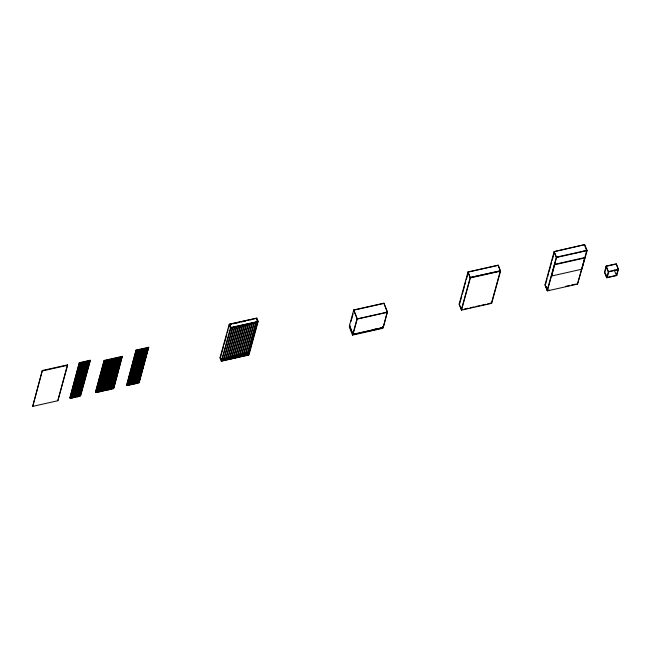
<?xml version="1.0" encoding="UTF-8"?>
<svg xmlns="http://www.w3.org/2000/svg" width="651" height="651" viewBox="0 0 651 651"><rect width="100%" height="100%" fill="white"/><g stroke="black" fill="none" stroke-linecap="round" stroke-linejoin="round"><path stroke-width="0.98" d="M42.315 370.517L32.713 406.379L57.841 400.739L67.606 365.276L67.452 364.877L42.315 370.517L32.713 406.379M67.452 364.877L57.841 400.739M79.349 362.672L69.877 398.038L80.683 395.613L90.318 360.646L90.155 360.247L79.349 362.672L69.877 398.038M70.487 398.331L79.959 362.965L70.487 398.331L71.748 398.054L81.22 362.688L71.748 398.054M72.196 397.948L81.668 362.583L72.196 397.948L73.457 397.663L82.929 362.306M82.661 363.274L73.457 397.663M83.108 363.177L73.905 397.566L75.166 397.281L84.638 361.915L75.272 395.914M73.905 397.566L83.377 362.2M75.614 397.183L85.086 361.818L75.459 396.784L76.875 396.898L86.347 361.533M86.078 362.509L76.875 396.898M86.526 362.404L77.323 396.801L78.584 396.516L88.056 361.15L78.584 396.516M77.323 396.801L86.795 361.435M79.031 396.418L88.503 361.053L79.031 396.418L80.293 396.133L90.155 360.247M80.398 394.758L89.765 360.768L89.919 361.167L88.666 361.451M100.425 391.178L113.762 388.183L122.258 356.349L104.168 360.41L95.502 391.845L95.664 392.244L98.521 391.609M95.664 392.244L104.168 360.41M96.503 392.496L104.998 360.654L96.503 392.496L97.756 392.211L106.259 360.369L97.756 392.211M98.211 392.114L106.707 360.272L98.049 391.715L99.465 391.829L107.968 359.987L99.465 391.829M99.92 391.731L108.416 359.889L99.92 391.731L101.174 391.446L109.677 359.604M101.279 390.095L109.417 360.556M109.864 360.459L101.629 391.341L102.882 391.064L111.386 359.222L102.882 391.064M101.629 391.341L110.125 359.507M103.338 390.958L111.842 359.124L103.175 390.559L104.591 390.681L113.095 358.839L104.591 390.681M105.047 390.576L113.551 358.734L105.047 390.576L106.3 390.291L114.804 358.457M106.406 388.94L114.543 359.409M114.991 359.303L106.756 390.193L108.009 389.908L116.513 358.074L108.009 389.908M106.756 390.193L115.26 358.351M108.465 389.811L116.968 357.969L108.465 389.811L109.718 389.526L118.222 357.684M109.824 388.175L117.961 358.644M118.409 358.538L110.174 389.428L111.427 389.143L119.93 357.301L111.533 387.793M110.174 389.428L118.677 357.586M111.988 387.687L120.386 357.204L111.882 389.046L113.136 388.761L121.639 356.919L113.136 388.761M122.258 356.349L113.762 388.183M148.648 347.252L139.216 382.471L126.652 385.294L136.083 350.067L148.648 347.252L138.948 382.967L137.532 382.853L146.857 348.993M126.652 385.294L136.083 350.067M127.441 385.555L136.873 350.328L127.441 385.555L128.695 385.27L138.126 350.043L128.695 385.27M129.15 385.164L138.582 349.945L129.15 385.164L130.403 384.887L139.835 349.66L130.509 383.52M130.965 383.415L140.291 349.563L130.859 384.782L132.112 384.505L141.544 349.278M141.275 350.246L132.112 384.505M141.731 350.14L132.568 384.399L133.821 384.114L143.253 348.895L133.821 384.114M132.568 384.399L141.999 349.18M134.277 384.017L143.708 348.79L134.114 383.618L135.53 383.732L144.961 348.513M144.693 349.481L135.53 383.732M145.149 349.375L135.986 383.634L137.239 383.349L146.67 348.13L137.239 383.349M135.986 383.634L145.417 348.407M137.695 383.252L147.126 348.025M139.054 381.6L148.379 347.748L148.542 348.147L147.281 348.423M219.973 357.879L229.233 324.255L256.885 318.054L258.211 321.391L248.942 355.015L221.299 361.215L219.973 357.879L220.429 357.781M220.689 356.821L223.602 346.251M224.131 344.33L226.776 334.72M227.305 332.799L228.102 329.919M228.631 327.998L229.421 325.118M221.299 361.215L230.56 327.591L229.233 324.255M232.383 327.656L223.334 360.524L222.333 358.026M232.838 327.559L223.781 360.418L223.122 358.75M234.344 327.217L225.295 360.084L224.294 357.578M225.742 359.979L234.799 327.119M236.305 326.778L227.248 359.645L226.255 357.139M227.704 359.539L236.752 326.68M238.266 326.338L229.209 359.206L228.216 356.699M238.714 326.241L229.665 359.1L228.997 357.432M240.227 325.899L231.17 358.766L230.177 356.26M231.626 358.66L240.675 325.801M242.188 325.459L233.131 358.327L232.138 355.82M233.587 358.221L242.636 325.362M244.141 325.02L235.092 357.879L234.1 355.381M244.597 324.914L235.548 357.781L234.881 356.113M246.102 324.58L237.054 357.44L236.061 354.941M246.558 324.475L237.501 357.342L236.842 355.674M248.064 324.141L239.015 357L238.022 354.502M239.462 356.903L248.519 324.035M250.025 323.702L240.976 356.561L239.975 354.063M250.48 323.596L241.423 356.463L240.764 354.795M251.986 323.262L242.937 356.121L241.936 353.623M252.442 323.156L243.384 356.024L242.725 354.356M253.947 322.823L244.89 355.682L243.897 353.184M245.346 355.584L254.395 322.717M256.291 318.665L256.429 318.152L257.755 321.488L248.495 355.112M255.908 322.383L246.851 355.243L245.858 352.744M256.356 322.278L247.307 355.145L246.639 353.477M353.762 309.949L349.441 325.63L352.98 334.516L383.138 327.746L387.451 312.073L383.919 303.179L353.762 309.949L357.293 318.844L352.98 334.516M349.603 326.029L349.327 327.014L352.549 335.102L382.707 328.34L382.821 326.948L382.707 328.34M349.758 326.428L349.489 327.412L349.937 327.315M351.011 321.48L353.094 313.896M352.386 334.704L353.111 333.613M352.549 335.102L352.818 334.118M357.065 318.697L352.891 333.865L353.338 333.76M383.846 303.431L353.688 310.201L357.228 319.096L387.386 312.325L383.919 303.179M349.961 325.272L349.514 325.37L353.045 334.264L383.203 327.494L387.223 311.927M468.02 271.915L459.126 304.204L461.502 310.136L491.66 303.366L500.538 271.15L498.178 265.152L468.02 271.915L470.38 277.92L461.502 310.136M459.647 303.846L461.771 296.148M462.3 294.219L464.521 286.171M464.952 284.593L465.75 281.704M466.279 279.775L468.403 272.069M461.339 309.762L470.225 277.472L500.318 270.962M499.952 270.035L498.178 265.152M491.497 302.992L500.106 271.727M577.697 283.421L587.169 250.578L584.793 244.621L554.188 251.498L544.977 284.935L547.345 290.891L577.502 284.121L586.714 250.684M545.497 284.577L547.125 278.685M547.629 276.83L548.435 273.925M548.964 271.988L550.372 266.902M550.836 265.209L551.633 262.304M552.17 260.367L554.302 252.612M547.345 290.891L556.548 257.495L554.188 251.498M551.722 275.983L554.668 264.306L584.826 257.536L581.88 269.213L551.722 275.983L551.56 275.585M586.486 250.537L556.385 257.096L547.182 290.492L549.135 290.053M606.187 266.072L604.494 272.224L606.708 277.782L616.757 275.519L618.45 269.376L616.237 263.818L606.187 266.072L608.4 271.63L606.708 277.782M605.275 270.922L606.309 267.162M608.783 271.784L607.228 277.424L606.122 274.641M616.237 263.818L618.377 269.628L608.327 271.882L606.122 266.324L615.26 264.273M617.929 269.734L616.375 275.373L614.162 269.815M256.356 318.404L229.689 324.157L231.015 327.494L221.755 361.118L220.762 358.611M231.056 324.328L231.512 324.222M233.017 323.881L239.454 322.44M241.431 321.993L245.394 321.106M250.659 319.926L251.115 319.82M555.091 251.53L584.346 244.727L586.706 250.725M498.105 265.405L467.947 272.175L470.16 277.733M230.56 327.591L258.211 321.391M230.942 327.746L257.682 321.74L256.689 319.242M230.877 327.998L257.617 321.993M42.478 370.915L67.606 365.276M79.512 363.071L90.318 360.646M136.246 350.466L148.81 347.65M80.122 363.372L81.375 363.087M81.831 362.981L83.084 362.705M83.54 362.599L84.793 362.322M85.248 362.216L86.502 361.94M86.957 361.834L88.21 361.549M137.027 350.726L138.289 350.45M138.736 350.344L139.998 350.059M140.445 349.961L141.706 349.677M142.154 349.579L143.415 349.294M143.863 349.196L145.124 348.912M145.572 348.806L146.833 348.529M558.273 256.868L556.328 257.308L554.115 251.75M576.753 252.718L578.698 252.287M582.596 251.408L584.541 250.977M556.548 257.495L587.169 250.578M470.217 277.521L500.375 270.751M470.38 277.92L500.538 271.15M104.323 360.809L122.421 356.748M105.161 361.053L106.414 360.776M106.87 360.67L108.123 360.385M108.579 360.288L109.832 360.003M110.288 359.905L111.541 359.621M111.996 359.523L113.25 359.238M113.705 359.14L114.958 358.856M115.414 358.75L116.667 358.473M117.123 358.367L118.384 358.091M118.832 357.985L120.093 357.708M120.541 357.602L121.802 357.318M554.831 264.705L584.989 257.934M357.293 318.844L387.451 312.073M605.015 271.866L604.567 271.963L606.773 277.521L616.831 275.267M608.4 271.63L618.45 269.376M382.593 327.201L383.048 327.095M461.86 309.404L461.404 309.51L459.199 303.952M491.114 302.837L491.562 302.739M576.957 283.576L577.502 284.121M104.079 389.925L106.935 389.282M126.489 384.887L129.394 384.245M374.219 329.316L378.109 328.438M380.054 328.006L382.975 327.347M464.253 309.103L468.15 308.208M470.095 307.793L473.993 306.898M475.93 306.483L479.828 305.588M481.764 305.173L485.662 304.277M487.599 303.862L491.505 302.967L491.66 303.366M565.67 286.342L569.56 285.472M571.505 285.032L575.394 284.161M353.363 334.484L357.253 333.613M367.953 331.213L371.843 330.342M373.788 329.902L377.678 329.032M379.631 328.592L382.544 327.933M546.238 286.432L547.711 290.134L547.255 290.24L545.042 284.682M350.303 328.226L351.394 330.96M247.567 352.362L248.56 354.86L221.82 360.857L220.827 358.359"/></g></svg>
